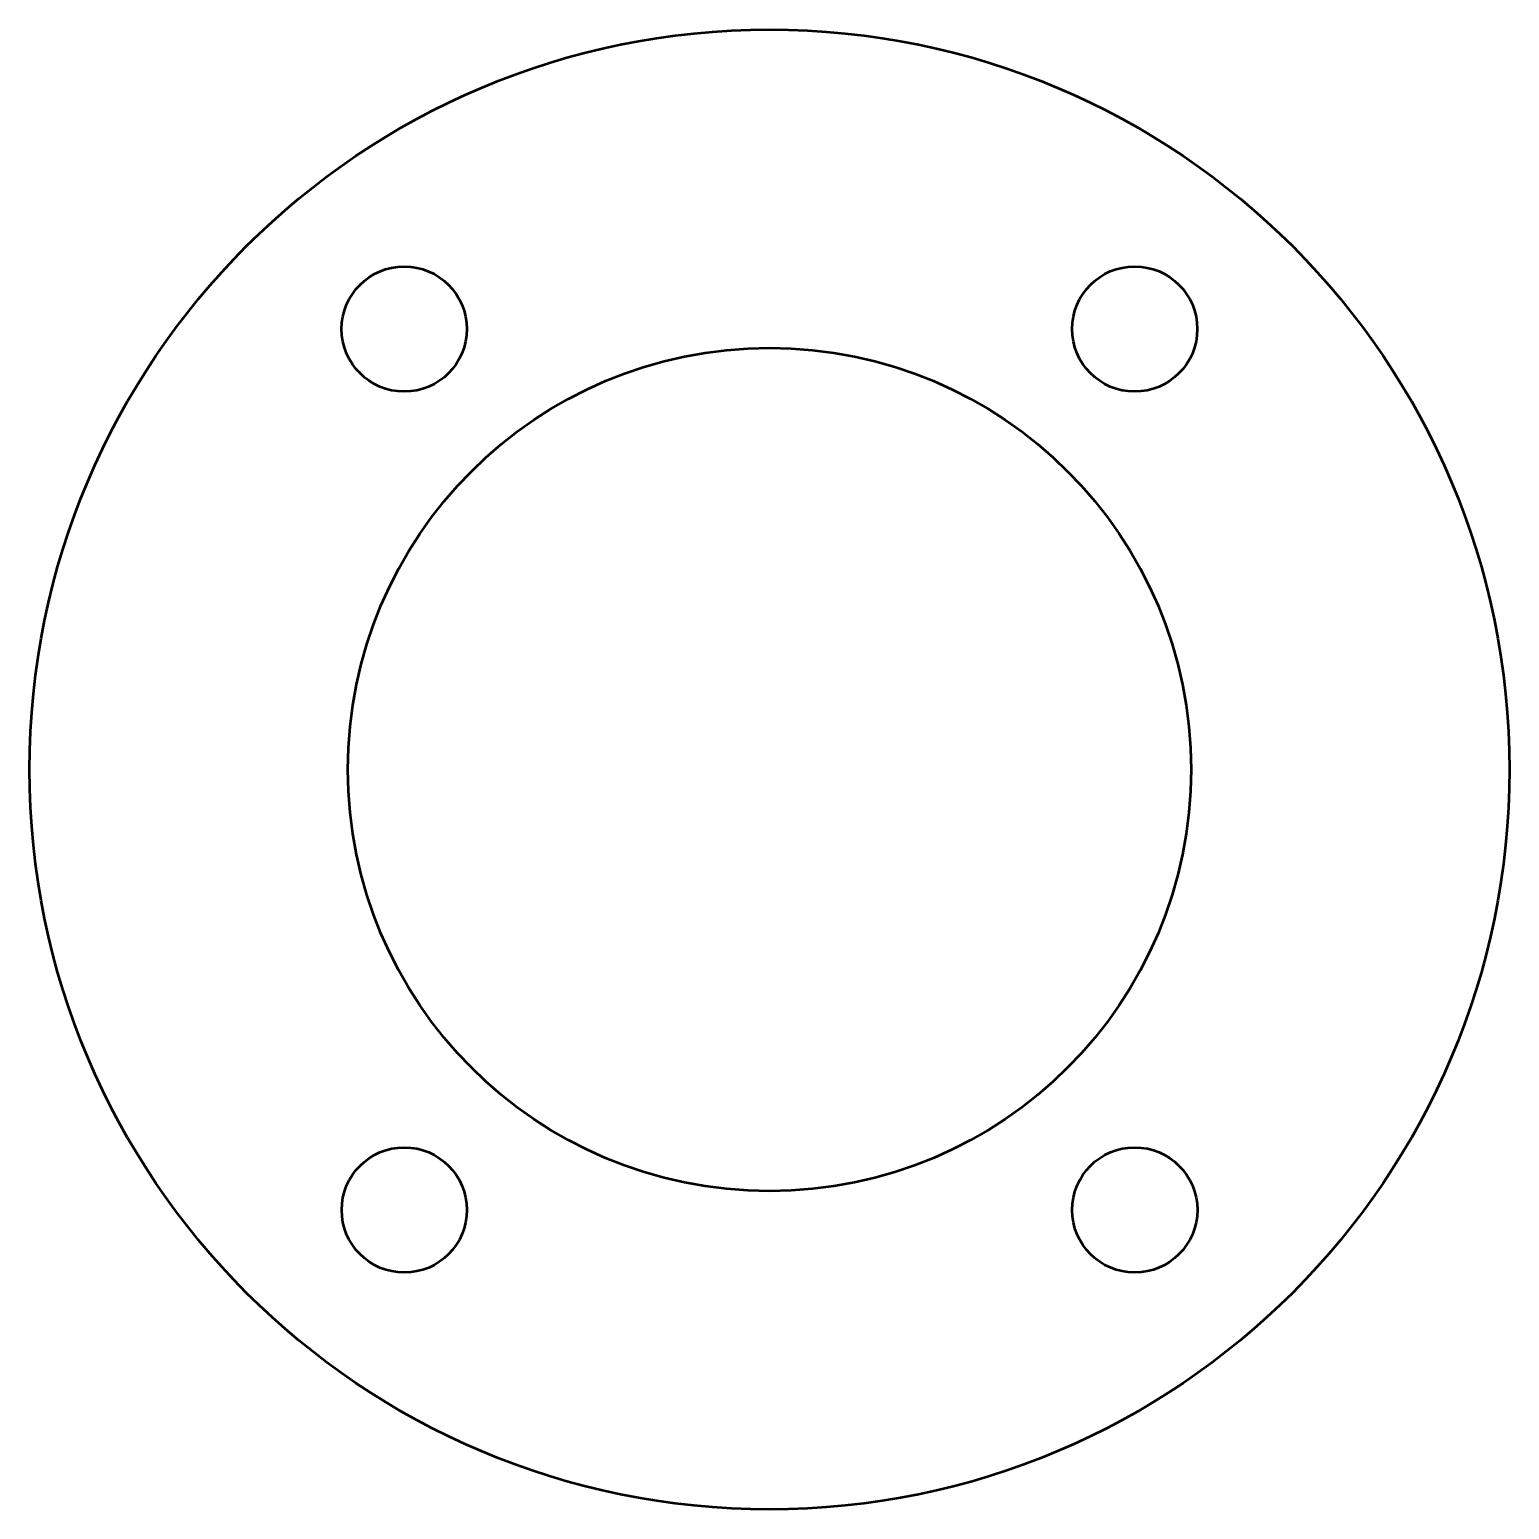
# Model space of a CAD drawing. Header units: inches. Extents: x 0 to 78, y 0 to 78.
import ezdxf

# ---------------------------------------------------------------- set-up
doc = ezdxf.new("R2010")
doc.units = ezdxf.units.IN
doc.header["$MEASUREMENT"] = 0
doc.layers.add('Visible (ANSI)', color=7, linetype='Continuous', lineweight=50)

# ---------------------------------------------------------------- blocks, each defined once
blk = doc.blocks.new('3DOF250-V002-ACOCARPE001_3DOF250-V002-CHAT002 y mas cosas_11_3DOF250-V002-ACOCARPE001')
at = {"layer": 'Visible (ANSI)'}
for centre, radius in [((0, 0), 39), ((-19.251, 23.217), 3.3), ((19.249, 23.218), 3.3), ((0, 0), 22.225), ((-19.249, -23.218), 3.3), ((19.251, -23.217), 3.3)]:
    blk.add_circle(centre, radius, dxfattribs=at)

msp = doc.modelspace()

# ---------------------------------------------------------------- block references
msp.add_blockref('3DOF250-V002-ACOCARPE001_3DOF250-V002-CHAT002 y mas cosas_11_3DOF250-V002-ACOCARPE001', (39, 39))

doc.saveas('drawing.dxf')
